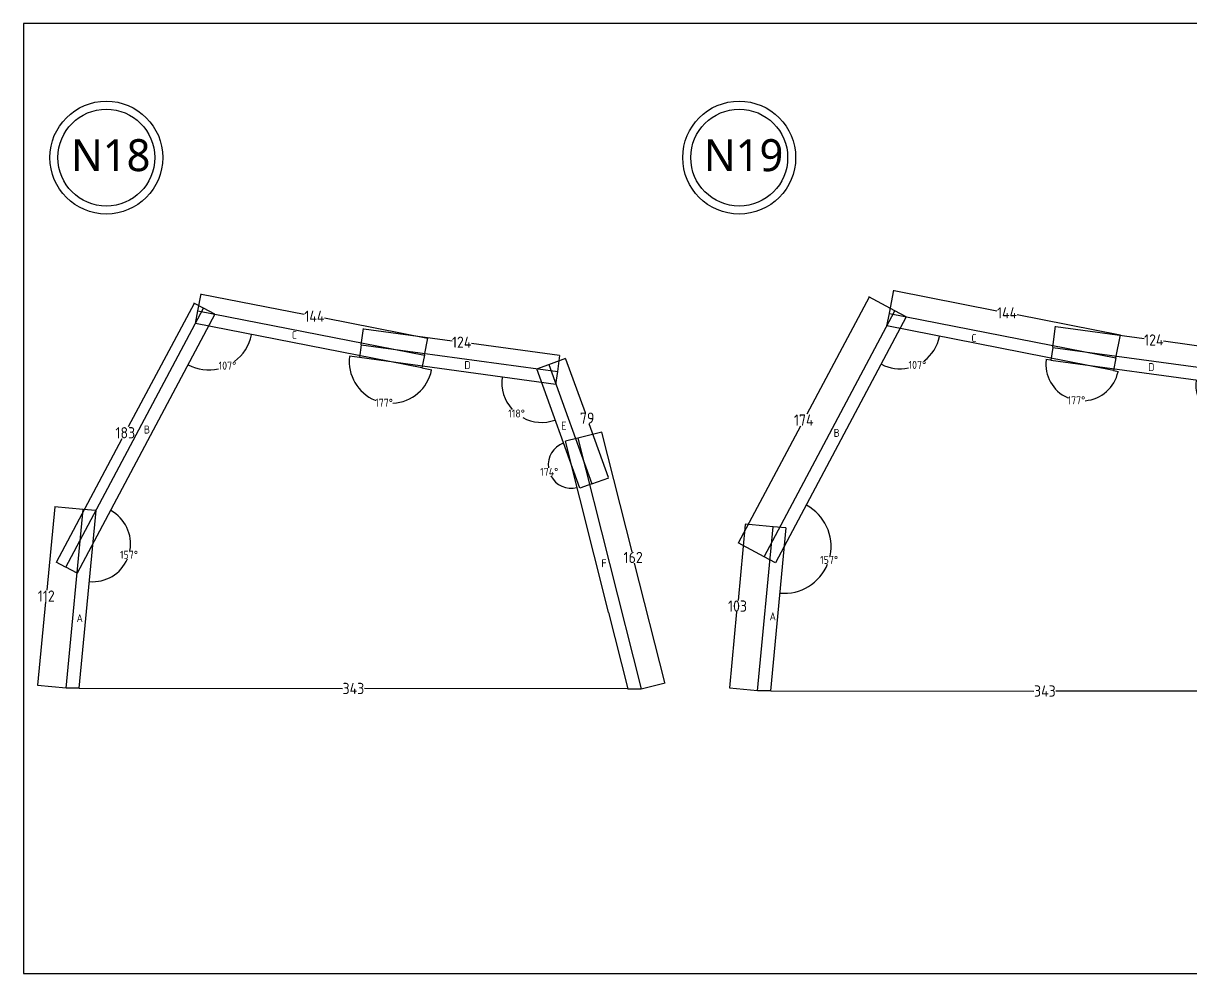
# Model space of a CAD drawing. Header units: centimetres. Extents: x -6116 to 16873, y -2889 to 4505.
# Drawn here: x 12818 to 13548, y -835 to -241 of the extents above; entities that cross this region are included whole.
import ezdxf

# ---------------------------------------------------------------- set-up
doc = ezdxf.new("R2010")
doc.units = ezdxf.units.CM
for name, color, linetype in [('5', 5, 'Continuous'), ('frame圖框', 34, 'Continuous'), ('圖層1', 253, 'Continuous')]:
    doc.layers.add(name, color=color, linetype=linetype)
doc.styles.get("Standard").update_dxf_attribs({"font": 'ISOCP.SHX', "bigfont": 'CHINESET.SHX'})
doc.dimstyles.get("Standard").update_dxf_attribs({"dimtxt": 0.18, "dimasz": 0.18, "dimexe": 0.18, "dimexo": 0.0625, "dimgap": 0.09, "dimtad": 0, "dimtih": 1, "dimtoh": 1, "dimdec": 4, "dimzin": 0, "dimdsep": 46, "dimtxsty": 'Standard', "dimcen": 0.09, "dimadec": 0, "dimazin": 0, "dimtfac": 1, "dimtdec": 4, "dimtofl": 0, "dimtmove": 0, "dimatfit": 3, "dimfxl": 1, "dimtolj": 1, "dimtzin": 0, "dimarcsym": 0})

# ---------------------------------------------------------------- blocks, each defined once
blk = doc.blocks.new('*D961')
at = {"layer": 'DEFPOINTS', "color": 0, "transparency": 16777216}
for p in [(12937.41, -422.94), (12863.05, -545.76), (12878.41, -582.67), (12851.29, -584.95), (12852.5, -656.71)]:
    blk.add_point(p, dxfattribs=at)
at = {"layer": '圖層1', "color": 0, "lineweight": -2, "transparency": 16777216}
for start, end in [(349.7366, 61.57104), (265.00343, 336.61085)]:
    blk.add_arc((12861.08, -566.54), 23.67, start, end, dxfattribs=at)
at = {"layer": '圖層1', "color": 0, "transparency": 16777216}
for points in [[(12872.33, -545.75), (12872.36, -545.69), (12872.19, -545.64)], [(12859.01, -590.15), (12859.02, -590.09), (12858.84, -590.11)]]:
    blk.add_solid(points, dxfattribs=at)
at = {"layer": '圖層1', "color": 0, "transparency": 16777216, "insert": (12883.75, -573.35), "char_height": 5, "attachment_point": 5}
blk.add_mtext('\\A1;157°', dxfattribs=at)
blk = doc.blocks.new('*D962')
at = {"layer": 'DEFPOINTS', "color": 0, "transparency": 16777216}
for p in [(12937.41, -422.94), (12925.27, -428.72), (12937.12, -457.56), (13066.8, -456.54), (12851.29, -584.95)]:
    blk.add_point(p, dxfattribs=at)
at = {"layer": '圖層1', "color": 0, "lineweight": -2, "transparency": 16777216}
for start, end in [(306.03161, 348.50678), (242.3822, 283.06689)]:
    blk.add_arc((12933.48, -430.34), 27.46, start, end, dxfattribs=at)
at = {"layer": '圖層1', "color": 0, "transparency": 16777216}
for points in [[(12960.36, -435.8), (12960.42, -435.82), (12960.42, -435.63)], [(12920.73, -454.7), (12920.76, -454.64), (12920.59, -454.59)]]:
    blk.add_solid(points, dxfattribs=at)
at = {"layer": '圖層1', "color": 0, "transparency": 16777216, "insert": (12945.28, -455.14), "char_height": 5, "attachment_point": 5}
blk.add_mtext('\\A1;107°', dxfattribs=at)
blk = doc.blocks.new('*D963')
at = {"layer": 'DEFPOINTS', "color": 0, "transparency": 16777216}
for p in [(12925.27, -428.72), (13027.82, -450.05), (13066.8, -456.54), (13150.61, -466.85), (13031.1, -472.93)]:
    blk.add_point(p, dxfattribs=at)
at = {"layer": '圖層1', "color": 0, "lineweight": -2, "transparency": 16777216}
for p, q in [((13027.75, -450.04), (13021.5, -449.18)), ((13066.86, -456.55), (13073.06, -457.77))]:
    blk.add_line(p, q, dxfattribs=at)
for start, end in [(172.60654, 247.69579), (272.92378, 348.48516)]:
    blk.add_arc((13047.4, -452.73), 25.97, start, end, dxfattribs=at)
at = {"layer": '圖層1', "color": 0, "transparency": 16777216}
for points in [[(13021.62, -449.38), (13021.68, -449.39), (13021.67, -449.21)], [(13072.82, -457.9), (13072.88, -457.92), (13072.88, -457.73)]]:
    blk.add_solid(points, dxfattribs=at)
at = {"layer": '圖層1', "color": 0, "transparency": 16777216, "insert": (13043.14, -478.34), "char_height": 5, "attachment_point": 5}
blk.add_mtext('\\A1;177°', dxfattribs=at)
blk = doc.blocks.new('*D964')
at = {"layer": 'DEFPOINTS', "color": 0, "transparency": 16777216}
for p in [(13027.82, -450.05), (13138.59, -457.11), (13150.61, -466.85), (13120.32, -478.65), (13165.5, -531.75)]:
    blk.add_point(p, dxfattribs=at)
at = {"layer": '圖層1', "color": 0, "lineweight": -2, "transparency": 16777216}
for start, end in [(172.62186, 222.3583), (241.75523, 289.41519)]:
    blk.add_arc((13141.66, -465.62), 25, start, end, dxfattribs=at)
at = {"layer": '圖層1', "color": 0, "transparency": 16777216}
for points in [[(13116.83, -462.41), (13116.89, -462.41), (13116.88, -462.23)], [(13149.96, -489.17), (13149.98, -489.23), (13150.14, -489.14)]]:
    blk.add_solid(points, dxfattribs=at)
at = {"layer": '圖層1', "color": 0, "transparency": 16777216, "insert": (13125.93, -485.06), "char_height": 5, "attachment_point": 5}
blk.add_mtext('\\A1;118°', dxfattribs=at)
blk = doc.blocks.new('*D965')
at = {"layer": 'DEFPOINTS', "color": 0, "transparency": 16777216}
for p in [(13138.59, -457.11), (13156.52, -502.34), (13146.06, -514.24), (13165.5, -531.75), (13183.48, -609.34)]:
    blk.add_point(p, dxfattribs=at)
at = {"layer": '圖層1', "color": 0, "lineweight": -2, "transparency": 16777216}
for start, end in [(110.53695, 186.54684), (208.05176, 283.43556)]:
    blk.add_arc((13160.28, -517.28), 14.54, start, end, dxfattribs=at)
at = {"layer": '圖層1', "color": 0, "transparency": 16777216}
for points in [[(13155.17, -503.64), (13155.19, -503.69), (13155.35, -503.6)], [(13163.65, -531.4), (13163.67, -531.45), (13163.84, -531.38)]]:
    blk.add_solid(points, dxfattribs=at)
at = {"layer": '圖層1', "color": 0, "transparency": 16777216, "insert": (13146.38, -521.53), "char_height": 5, "attachment_point": 5}
blk.add_mtext('\\A1;174°', dxfattribs=at)
blk = doc.blocks.new('*D966')
at = {"layer": 'DEFPOINTS', "color": 0, "transparency": 16777216}
for p in [(13369.52, -424.58), (13294.29, -556.62), (13287.75, -578.4), (13314.64, -588.12), (13284.62, -658.34)]:
    blk.add_point(p, dxfattribs=at)
at = {"layer": '圖層1', "color": 0, "lineweight": -2, "transparency": 16777216}
for start, end in [(348.51151, 61.65465), (264.91982, 337.9153)]:
    blk.add_arc((13293.19, -568.16), 29.3, start, end, dxfattribs=at)
at = {"layer": '圖層1', "color": 0, "transparency": 16777216}
for points in [[(13307.09, -542.4), (13307.12, -542.34), (13306.95, -542.29)], [(13290.6, -597.37), (13290.6, -597.31), (13290.42, -597.32)]]:
    blk.add_solid(points, dxfattribs=at)
at = {"layer": '圖層1', "color": 0, "transparency": 16777216, "insert": (13321.25, -576.58), "char_height": 5, "attachment_point": 5}
blk.add_mtext('\\A1;157°', dxfattribs=at)
blk = doc.blocks.new('*D967')
at = {"layer": 'DEFPOINTS', "color": 0, "transparency": 16777216}
for p in [(13357.39, -430.35), (13369.52, -424.58), (13368.94, -456.9), (13498.91, -458.16), (13287.75, -578.4)]:
    blk.add_point(p, dxfattribs=at)
at = {"layer": '圖層1', "color": 0, "lineweight": -2, "transparency": 16777216}
for start, end in [(306.86017, 348.47257), (242.41641, 281.97864)]:
    blk.add_arc((13365.59, -431.96), 25.17, start, end, dxfattribs=at)
at = {"layer": '圖層1', "color": 0, "transparency": 16777216}
for points in [[(13390.23, -436.98), (13390.28, -436.99), (13390.29, -436.81)], [(13353.92, -454.29), (13353.95, -454.24), (13353.78, -454.18)]]:
    blk.add_solid(points, dxfattribs=at)
at = {"layer": '圖層1', "color": 0, "transparency": 16777216, "insert": (13376.41, -454.69), "char_height": 5, "attachment_point": 5}
blk.add_mtext('\\A1;107°', dxfattribs=at)
blk = doc.blocks.new('*D968')
at = {"layer": 'DEFPOINTS', "color": 0, "transparency": 16777216}
for p in [(13357.39, -430.35), (13459.93, -451.67), (13498.91, -458.16), (13465.22, -472.07), (13582.72, -468.46)]:
    blk.add_point(p, dxfattribs=at)
at = {"layer": '圖層1', "color": 0, "lineweight": -2, "transparency": 16777216}
for p, q in [((13459.87, -451.66), (13456.78, -451.23)), ((13498.98, -458.17), (13502.04, -458.77))]:
    blk.add_line(p, q, dxfattribs=at)
for start, end in [(172.66226, 245.81267), (274.65782, 348.42945)]:
    blk.add_arc((13479.52, -454.35), 22.77, start, end, dxfattribs=at)
at = {"layer": '圖層1', "color": 0, "transparency": 16777216}
for points in [[(13456.9, -451.43), (13456.96, -451.44), (13456.96, -451.26)], [(13501.8, -458.91), (13501.86, -458.92), (13501.86, -458.74)]]:
    blk.add_solid(points, dxfattribs=at)
at = {"layer": '圖層1', "color": 0, "transparency": 16777216, "insert": (13475.78, -476.81), "char_height": 5, "attachment_point": 5}
blk.add_mtext('\\A1;177°', dxfattribs=at)
blk = doc.blocks.new('*D969')
at = {"layer": 'DEFPOINTS', "color": 0, "transparency": 16777216}
for p in [(13459.93, -451.67), (13570.71, -458.75), (13582.72, -468.46), (13553.82, -479.43), (13597.62, -533.39)]:
    blk.add_point(p, dxfattribs=at)
at = {"layer": '圖層1', "color": 0, "lineweight": -2, "transparency": 16777216}
for start, end in [(172.65058, 221.80148), (242.64131, 289.38646)]:
    blk.add_arc((13573.77, -467.24), 23.38, start, end, dxfattribs=at)
at = {"layer": '圖層1', "color": 0, "transparency": 16777216}
for points in [[(13550.56, -464.25), (13550.62, -464.25), (13550.61, -464.07)], [(13581.52, -489.26), (13581.54, -489.32), (13581.7, -489.23)]]:
    blk.add_solid(points, dxfattribs=at)
at = {"layer": '圖層1', "color": 0, "transparency": 16777216, "insert": (13559.07, -485.41), "char_height": 5, "attachment_point": 5}
blk.add_mtext('\\A1;118°', dxfattribs=at)
blk = doc.blocks.new('*D971')
at = {"layer": 'DEFPOINTS', "color": 0, "transparency": 16777216}
for p in [(12837.38, -543.32), (12855.09, -545), (12844.47, -656.7)]:
    blk.add_point(p, dxfattribs=at)
at = {"layer": '圖層1', "color": 0, "lineweight": -2, "transparency": 16777216}
for p, q in [((12837.37, -543.5), (12832.42, -595.58)), ((12855.03, -545), (12837.2, -543.3)), ((12826.78, -654.83), (12831.73, -602.76)), ((12844.41, -656.69), (12826.58, -655))]:
    blk.add_line(p, q, dxfattribs=at)
at = {"layer": '圖層1', "color": 0, "transparency": 16777216}
for points in [[(12837.34, -543.5), (12837.4, -543.5), (12837.38, -543.32)], [(12826.75, -654.83), (12826.81, -654.84), (12826.76, -655.01)]]:
    blk.add_solid(points, dxfattribs=at)
at = {"layer": '圖層1', "color": 0, "transparency": 16777216, "insert": (12832.07, -599.17), "char_height": 7, "attachment_point": 5}
blk.add_mtext('\\A1;112', dxfattribs=at)
blk = doc.blocks.new('*D972')
at = {"layer": 'DEFPOINTS', "color": 0, "transparency": 16777216}
for p in [(12924.51, -416.08), (12930.34, -419.18), (12844.22, -581.2)]:
    blk.add_point(p, dxfattribs=at)
at = {"layer": '圖層1', "color": 0, "lineweight": -2, "transparency": 16777216}
for p, q in [((12930.28, -419.15), (12924.35, -416)), ((12924.42, -416.24), (12883.35, -493.5)), ((12838.47, -577.94), (12879.54, -500.68)), ((12844.16, -581.17), (12838.23, -578.01))]:
    blk.add_line(p, q, dxfattribs=at)
at = {"layer": '圖層1', "color": 0, "transparency": 16777216}
for points in [[(12924.4, -416.23), (12924.45, -416.25), (12924.51, -416.08)], [(12838.44, -577.92), (12838.5, -577.95), (12838.39, -578.1)]]:
    blk.add_solid(points, dxfattribs=at)
at = {"layer": '圖層1', "color": 0, "transparency": 16777216, "insert": (12881.45, -497.09), "char_height": 7, "attachment_point": 5}
blk.add_mtext('\\A1;183', dxfattribs=at)
blk = doc.blocks.new('*D973')
at = {"layer": 'DEFPOINTS', "color": 0, "transparency": 16777216}
for p in [(12926.81, -420.86), (13070.4, -438.2), (13068.34, -448.67)]:
    blk.add_point(p, dxfattribs=at)
at = {"layer": '圖層1', "color": 0, "lineweight": -2, "transparency": 16777216}
for p, q in [((12926.82, -420.8), (12928.9, -410.21)), ((12929.05, -410.43), (12993.24, -423.04)), ((13070.22, -438.17), (13006.02, -425.55)), ((13068.35, -448.61), (13070.43, -438.03))]:
    blk.add_line(p, q, dxfattribs=at)
at = {"layer": '圖層1', "color": 0, "transparency": 16777216}
for points in [[(12929.05, -410.4), (12929.04, -410.46), (12928.87, -410.39)], [(13070.23, -438.14), (13070.22, -438.2), (13070.4, -438.2)]]:
    blk.add_solid(points, dxfattribs=at)
at = {"layer": '圖層1', "color": 0, "transparency": 16777216, "insert": (12999.63, -424.3), "char_height": 7, "attachment_point": 5}
blk.add_mtext('\\A1;144', dxfattribs=at)
blk = doc.blocks.new('*D974')
at = {"layer": 'DEFPOINTS', "color": 0, "transparency": 16777216}
for p in [(13028.9, -442.1), (13153.06, -448.9), (13151.69, -458.9)]:
    blk.add_point(p, dxfattribs=at)
at = {"layer": '圖層1', "color": 0, "lineweight": -2, "transparency": 16777216}
for p, q in [((13028.91, -442.04), (13030.3, -431.92)), ((13030.45, -432.12), (13085.63, -439.67)), ((13152.89, -448.87), (13097.71, -441.32)), ((13151.7, -458.84), (13153.09, -448.72))]:
    blk.add_line(p, q, dxfattribs=at)
at = {"layer": '圖層1', "color": 0, "transparency": 16777216}
for points in [[(13030.45, -432.09), (13030.45, -432.15), (13030.27, -432.1)], [(13152.89, -448.84), (13152.88, -448.9), (13153.06, -448.9)]]:
    blk.add_solid(points, dxfattribs=at)
at = {"layer": '圖層1', "color": 0, "transparency": 16777216, "insert": (13091.67, -440.5), "char_height": 7, "attachment_point": 5}
blk.add_mtext('\\A1;124', dxfattribs=at)
blk = doc.blocks.new('*D975')
at = {"layer": 'DEFPOINTS', "color": 0, "transparency": 16777216}
for p in [(13146.12, -454.39), (13183.5, -525.26), (13173.03, -529.04)]:
    blk.add_point(p, dxfattribs=at)
at = {"layer": '圖層1', "color": 0, "lineweight": -2, "transparency": 16777216}
for p, q in [((13146.18, -454.37), (13156.76, -450.56)), ((13156.65, -450.79), (13168.75, -484.35)), ((13183.44, -525.09), (13171.34, -491.53)), ((13173.09, -529.01), (13183.67, -525.2))]:
    blk.add_line(p, q, dxfattribs=at)
at = {"layer": '圖層1', "color": 0, "transparency": 16777216}
for points in [[(13156.68, -450.78), (13156.62, -450.8), (13156.59, -450.62)], [(13183.47, -525.08), (13183.41, -525.1), (13183.5, -525.26)]]:
    blk.add_solid(points, dxfattribs=at)
at = {"layer": '圖層1', "color": 0, "transparency": 16777216, "insert": (13170.05, -487.94), "char_height": 7, "attachment_point": 5}
blk.add_mtext('\\A1;79', dxfattribs=at)
blk = doc.blocks.new('*D976')
at = {"layer": 'DEFPOINTS', "color": 0, "transparency": 16777216}
for p in [(13164.28, -500.38), (13218.56, -653.41), (13203.78, -657.14)]:
    blk.add_point(p, dxfattribs=at)
at = {"layer": '圖層1', "color": 0, "lineweight": -2, "transparency": 16777216}
for p, q in [((13164.34, -500.36), (13179.24, -496.61)), ((13179.11, -496.83), (13197.91, -571.44)), ((13218.52, -653.24), (13199.72, -578.62)), ((13203.84, -657.12), (13218.74, -653.37))]:
    blk.add_line(p, q, dxfattribs=at)
at = {"layer": '圖層1', "color": 0, "transparency": 16777216}
for points in [[(13179.14, -496.82), (13179.08, -496.84), (13179.07, -496.65)], [(13218.55, -653.23), (13218.49, -653.24), (13218.56, -653.41)]]:
    blk.add_solid(points, dxfattribs=at)
at = {"layer": '圖層1', "color": 0, "transparency": 16777216, "insert": (13198.81, -575.03), "char_height": 7, "attachment_point": 5}
blk.add_mtext('\\A1;162', dxfattribs=at)
blk = doc.blocks.new('*D977')
at = {"layer": 'DEFPOINTS', "color": 0, "transparency": 16777216}
for p in [(13268.91, -554.2), (13286.33, -555.86), (13276.58, -658.33)]:
    blk.add_point(p, dxfattribs=at)
at = {"layer": '圖層1', "color": 0, "lineweight": -2, "transparency": 16777216}
for p, q in [((13268.89, -554.38), (13264.38, -601.85)), ((13286.26, -555.85), (13268.73, -554.19)), ((13259.19, -656.5), (13263.7, -609.03)), ((13276.52, -658.33), (13258.99, -656.66))]:
    blk.add_line(p, q, dxfattribs=at)
at = {"layer": '圖層1', "color": 0, "transparency": 16777216}
for points in [[(13268.86, -554.38), (13268.92, -554.39), (13268.91, -554.2)], [(13259.16, -656.5), (13259.22, -656.5), (13259.17, -656.68)]]:
    blk.add_solid(points, dxfattribs=at)
at = {"layer": '圖層1', "color": 0, "transparency": 16777216, "insert": (13264.04, -605.44), "char_height": 7, "attachment_point": 5}
blk.add_mtext('\\A1;103', dxfattribs=at)
blk = doc.blocks.new('*D978')
at = {"layer": 'DEFPOINTS', "color": 0, "transparency": 16777216}
for p in [(13346.33, -412.25), (13362.45, -420.82), (13280.69, -574.64)]:
    blk.add_point(p, dxfattribs=at)
at = {"layer": '圖層1', "color": 0, "lineweight": -2, "transparency": 16777216}
for p, q in [((13346.25, -412.41), (13307.36, -485.57)), ((13362.4, -420.79), (13346.17, -412.17)), ((13264.65, -565.92), (13303.54, -492.75)), ((13280.63, -574.61), (13264.41, -565.99))]:
    blk.add_line(p, q, dxfattribs=at)
at = {"layer": '圖層1', "color": 0, "transparency": 16777216}
for points in [[(13346.22, -412.4), (13346.27, -412.43), (13346.33, -412.25)], [(13264.62, -565.9), (13264.68, -565.93), (13264.57, -566.08)]]:
    blk.add_solid(points, dxfattribs=at)
at = {"layer": '圖層1', "color": 0, "transparency": 16777216, "insert": (13305.45, -489.16), "char_height": 7, "attachment_point": 5}
blk.add_mtext('\\A1;174', dxfattribs=at)
blk = doc.blocks.new('*D979')
at = {"layer": 'DEFPOINTS', "color": 0, "transparency": 16777216}
for p in [(13358.93, -422.5), (13503.26, -436.06), (13500.46, -450.31)]:
    blk.add_point(p, dxfattribs=at)
at = {"layer": '圖層1', "color": 0, "lineweight": -2, "transparency": 16777216}
for p, q in [((13358.94, -422.43), (13361.77, -408.07)), ((13361.91, -408.28), (13426.1, -420.9)), ((13503.08, -436.02), (13438.88, -423.41)), ((13500.47, -450.25), (13503.29, -435.88))]:
    blk.add_line(p, q, dxfattribs=at)
at = {"layer": '圖層1', "color": 0, "transparency": 16777216}
for points in [[(13361.91, -408.25), (13361.9, -408.31), (13361.73, -408.25)], [(13503.09, -435.99), (13503.08, -436.05), (13503.26, -436.06)]]:
    blk.add_solid(points, dxfattribs=at)
at = {"layer": '圖層1', "color": 0, "transparency": 16777216, "insert": (13432.49, -422.15), "char_height": 7, "attachment_point": 5}
blk.add_mtext('\\A1;144', dxfattribs=at)
blk = doc.blocks.new('*D980')
at = {"layer": 'DEFPOINTS', "color": 0, "transparency": 16777216}
for p in [(13461.02, -443.74), (13585.59, -447.5), (13583.8, -460.54)]:
    blk.add_point(p, dxfattribs=at)
at = {"layer": '圖層1', "color": 0, "lineweight": -2, "transparency": 16777216}
for p, q in [((13461.03, -443.68), (13462.83, -430.52)), ((13462.98, -430.72), (13518.15, -438.27)), ((13585.41, -447.47), (13530.23, -439.92)), ((13583.81, -460.48), (13585.61, -447.32))]:
    blk.add_line(p, q, dxfattribs=at)
at = {"layer": '圖層1', "color": 0, "transparency": 16777216}
for points in [[(13462.98, -430.69), (13462.98, -430.75), (13462.8, -430.7)], [(13585.41, -447.44), (13585.4, -447.5), (13585.59, -447.5)]]:
    blk.add_solid(points, dxfattribs=at)
at = {"layer": '圖層1', "color": 0, "transparency": 16777216, "insert": (13524.19, -439.1), "char_height": 7, "attachment_point": 5}
blk.add_mtext('\\A1;124', dxfattribs=at)
blk = doc.blocks.new('*D993')
at = {"layer": 'DEFPOINTS', "color": 0, "transparency": 16777216}
for p in [(13284.62, -658.34), (13627.64, -658.76), (13627.64, -658.76)]:
    blk.add_point(p, dxfattribs=at)
at = {"layer": '圖層1', "color": 0, "lineweight": -2, "transparency": 16777216}
for p, q in [((13284.62, -658.41), (13284.62, -658.52)), ((13284.8, -658.34), (13449.24, -658.54)), ((13627.46, -658.76), (13463.01, -658.56)), ((13627.64, -658.83), (13627.64, -658.94))]:
    blk.add_line(p, q, dxfattribs=at)
at = {"layer": '圖層1', "color": 0, "transparency": 16777216}
for points in [[(13284.8, -658.31), (13284.8, -658.37), (13284.62, -658.34)], [(13627.46, -658.73), (13627.46, -658.79), (13627.64, -658.76)]]:
    blk.add_solid(points, dxfattribs=at)
at = {"layer": '圖層1', "color": 0, "transparency": 16777216, "insert": (13456.13, -658.55), "char_height": 7, "attachment_point": 5}
blk.add_mtext('\\A1;343', dxfattribs=at)
blk = doc.blocks.new('*D994')
at = {"layer": 'DEFPOINTS', "color": 0, "transparency": 16777216}
for p in [(12852.5, -656.71), (13195.52, -657.13), (13195.52, -657.13)]:
    blk.add_point(p, dxfattribs=at)
at = {"layer": '圖層1', "color": 0, "lineweight": -2, "transparency": 16777216}
for p, q in [((12852.5, -656.64), (12852.5, -656.53)), ((12852.68, -656.71), (13017.13, -656.91)), ((13195.34, -657.13), (13030.9, -656.92)), ((13195.52, -657.06), (13195.52, -656.95))]:
    blk.add_line(p, q, dxfattribs=at)
at = {"layer": '圖層1', "color": 0, "transparency": 16777216}
for points in [[(12852.68, -656.68), (12852.68, -656.74), (12852.5, -656.71)], [(13195.34, -657.1), (13195.34, -657.16), (13195.52, -657.13)]]:
    blk.add_solid(points, dxfattribs=at)
at = {"layer": '圖層1', "color": 0, "transparency": 16777216, "insert": (13024.01, -656.92), "char_height": 7, "attachment_point": 5}
blk.add_mtext('\\A1;343', dxfattribs=at)

msp = doc.modelspace()

# ---------------------------------------------------------------- linework, layer by layer
for p, q in [((12844.21819, -581.19587), (12930.33837, -419.1819)), ((12937.40932, -422.94053), (12851.28914, -584.9545)), ((12925.26615, -428.72403), (12926.81193, -420.85801)), ((12926.81193, -420.85801), (13068.34247, -448.67057)), ((12937.40932, -422.94053), (12930.33837, -419.1819)), ((13280.68593, -574.64405), (13362.45228, -420.82073)), ((13357.3893, -430.34549), (13358.93188, -422.4957)), ((13358.93188, -422.4957), (13500.4575, -450.3073)), ((13369.51628, -424.57567), (13362.45228, -420.82073)), ((13066.79669, -456.5366), (12925.26615, -428.72403)), ((13369.51628, -424.57567), (13287.74993, -578.39899)), ((13498.91491, -458.15709), (13357.3893, -430.34549)), ((13028.9024, -442.10301), (13027.81572, -450.04564)), ((13028.9024, -442.10301), (13151.69484, -458.90299)), ((13461.01743, -443.73974), (13459.93302, -451.66582)), ((13461.01743, -443.73974), (13583.80122, -460.53853)), ((13150.60816, -466.84562), (13027.81572, -450.04564)), ((13459.93302, -451.66582), (13582.7168, -468.46461)), ((13500.4575, -450.3073), (13498.91491, -458.15709)), ((13138.58744, -457.10968), (13146.11859, -454.3942)), ((13165.50087, -531.75155), (13138.58744, -457.10968)), ((13146.11859, -454.3942), (13173.03202, -529.03606)), ((13150.60816, -466.84562), (13151.69484, -458.90299)), ((13164.27916, -500.37993), (13156.51703, -502.33611)), ((13183.48402, -609.34162), (13156.51703, -502.33611)), ((13164.27916, -500.37993), (13203.77676, -657.13609)), ((13160.28365, -517.26511), (13160.28361, -517.28196)), ((13173.03202, -529.03606), (13165.50087, -531.75155)), ((12844.46806, -656.6968), (12855.08748, -545.00455)), ((12863.05346, -545.76193), (12852.5032, -656.70662)), ((12863.05346, -545.76193), (12855.08748, -545.00455)), ((13276.58309, -658.33352), (13286.32612, -555.85892)), ((13294.29194, -556.61629), (13284.61823, -658.34334)), ((13294.2921, -556.61631), (13286.32612, -555.85892)), ((13293.19266, -568.15983), (13293.19261, -568.17668)), ((13287.74993, -578.39899), (13280.68593, -574.64405)), ((12851.28914, -584.9545), (12844.21819, -581.19587)), ((13183.48398, -609.35847), (13183.48402, -609.34162)), ((13183.48398, -609.35847), (13195.52418, -657.126)), ((12852.5032, -656.70662), (12844.46806, -656.6968)), ((13195.52418, -657.126), (13203.77676, -657.13609)), ((13284.61823, -658.34334), (13276.58309, -658.33352))]:
    msp.add_line(p, q)
at = {"layer": '5', "linetype": 'ByBlock'}
for centre, radius in [((12869.60172, -325.11174), 35.27331), ((13265.10234, -325.11174), 35.27331), ((12869.60172, -325.11174), 30.27331), ((13265.10234, -325.11174), 30.27331)]:
    msp.add_circle(centre, radius, dxfattribs=at)
at = {"layer": 'frame圖框'}
msp.add_lwpolyline([(12817.75966, -241.19443), (12817.75966, -835.19443), (13657.75966, -835.19443), (13657.75966, -241.19443)], close=True, dxfattribs=at)
at = {"layer": '圖層1'}
msp.add_line((13068.34247, -448.67057), (13066.79669, -456.5366), dxfattribs=at)

# ---------------------------------------------------------------- texts
at = {"layer": '5', "linetype": 'ByBlock', "char_height": 20, "attachment_point": 1}
for s, insert in [('{\\fMicrosoft JhengHei|b0|i0|c136|p34;N18}', (12847.57961, -313.58471)), ('{\\fMicrosoft JhengHei|b0|i0|c136|p34;N19}', (13243.08023, -313.58471))]:
    msp.add_mtext(s, dxfattribs=dict(at, insert=insert))
at = {"layer": '5', "char_height": 5, "attachment_point": 1}
for s, insert in [('C', (12985.5524, -433.5147)), ('C', (13410.18568, -435.39274)), ('D', (13093.31769, -452.30316)), ('D', (13520.71486, -453.56562)), ('B', (12893.0857, -492.60112)), ('E', (13153.92168, -490.18288)), ('B', (13324.09609, -494.65266)), ('F', (13178.9714, -576.16261)), ('A', (12850.95356, -610.49742)), ('A', (13284.06203, -609.4272))]:
    msp.add_mtext_dynamic_manual_height_columns(s, width=11.464362, gutter_width=1, heights=[0], dxfattribs=dict(at, insert=insert))

# ---------------------------------------------------------------- dimensions: what is measured, and where the dimension line sits
at = {"layer": '圖層1'}
for p1, p2, distance, picture, middle in [((13358.93188, -422.4957), (13500.4575, -450.3073), 14.52124, '*D979', (13432.49475, -422.15278)), ((12844.21819, -581.19587), (12930.33837, -419.1819), 6.60513, '*D972', (12881.44593, -497.08864)), ((12926.81193, -420.85801), (13068.34247, -448.67057), 10.66683, '*D973', (12999.63403, -424.29764)), ((13280.68593, -574.64405), (13362.45228, -420.82073), 18.25518, '*D978', (13305.44974, -489.16398)), ((13461.01743, -443.73974), (13583.80122, -460.53853), 13.16296, '*D980', (13524.19361, -439.09766)), ((13028.9024, -442.10301), (13151.69484, -458.90299), 10.09896, '*D974', (13091.66757, -440.49725)), ((13146.11859, -454.3942), (13173.03202, -529.03606), 11.13051, '*D975', (13170.04596, -487.93975)), ((13164.27916, -500.37993), (13203.77676, -657.13609), 15.24882, '*D976', (13198.81462, -575.03224)), ((12844.46806, -656.6968), (12855.08748, -545.00455), 17.7839, '*D971', (12832.07371, -599.16741)), ((13276.58309, -658.33352), (13286.32612, -555.85892), 17.4929, '*D977', (13264.04024, -605.4405)), ((12852.5032, -656.70662), (13195.52418, -657.126), 0, '*D994', (13024.01369, -656.91631)), ((13284.61823, -658.34334), (13627.63921, -658.76273), 0, '*D993', (13456.12872, -658.55304))]:
    dim = msp.add_aligned_dim(p1=p1, p2=p2, distance=distance, dimstyle='Standard', override={"dimtxt": 7, "dimdec": 0}, dxfattribs=at)
    dim.commit()
    dim.dimension.update_dxf_attribs({"geometry": picture, "text_midpoint": middle})
for base, line1, line2, picture, middle in [((12878.4054, -582.67162), ((12937.40932, -422.94053), (12851.28914, -584.9545)), ((12863.05346, -545.76193), (12852.5032, -656.70662)), '*D961', (12883.75208, -573.34814)), ((12937.12459, -457.55716), ((13066.79669, -456.5366), (12925.26615, -428.72403)), ((12937.40932, -422.94053), (12851.28914, -584.9545)), '*D962', (12945.27633, -455.13659)), ((13031.09637, -472.93495), ((13150.60816, -466.84562), (13027.81572, -450.04564)), ((13066.79669, -456.5366), (12925.26615, -428.72403)), '*D963', (13043.13768, -478.3407)), ((13314.63806, -588.11951), ((13369.51628, -424.57567), (13287.74993, -578.39899)), ((13294.29194, -556.61629), (13284.61823, -658.34334)), '*D966', (13321.25466, -576.58152)), ((13368.93517, -456.90458), ((13498.91491, -458.15709), (13357.3893, -430.34549)), ((13369.51628, -424.57567), (13287.74993, -578.39899)), '*D967', (13376.40636, -454.6861)), ((13465.21753, -472.06863), ((13459.93302, -451.66582), (13582.7168, -468.46461)), ((13498.91491, -458.15709), (13357.3893, -430.34549)), '*D968', (13475.7775, -476.80935)), ((13120.31787, -478.6538), ((13165.50087, -531.75155), (13138.58744, -457.10968)), ((13150.60816, -466.84562), (13027.81572, -450.04564)), '*D964', (13125.92723, -485.05748)), ((13553.8221, -479.42522), ((13570.70891, -458.74729), (13597.62132, -533.38632)), ((13459.93302, -451.66582), (13582.7168, -468.46461)), '*D969', (13559.06628, -485.41202)), ((13146.06466, -514.24235), ((13183.48402, -609.34162), (13156.51703, -502.33611)), ((13165.50087, -531.75155), (13138.58744, -457.10968)), '*D965', (13146.37772, -521.52977))]:
    dim = msp.add_angular_dim_2l(base=base, line1=line1, line2=line2, dimstyle='Standard', override={"dimtxt": 5}, dxfattribs=at)
    dim.commit()
    dim.dimension.update_dxf_attribs({"geometry": picture, "text_midpoint": middle})

doc.saveas('drawing.dxf')
